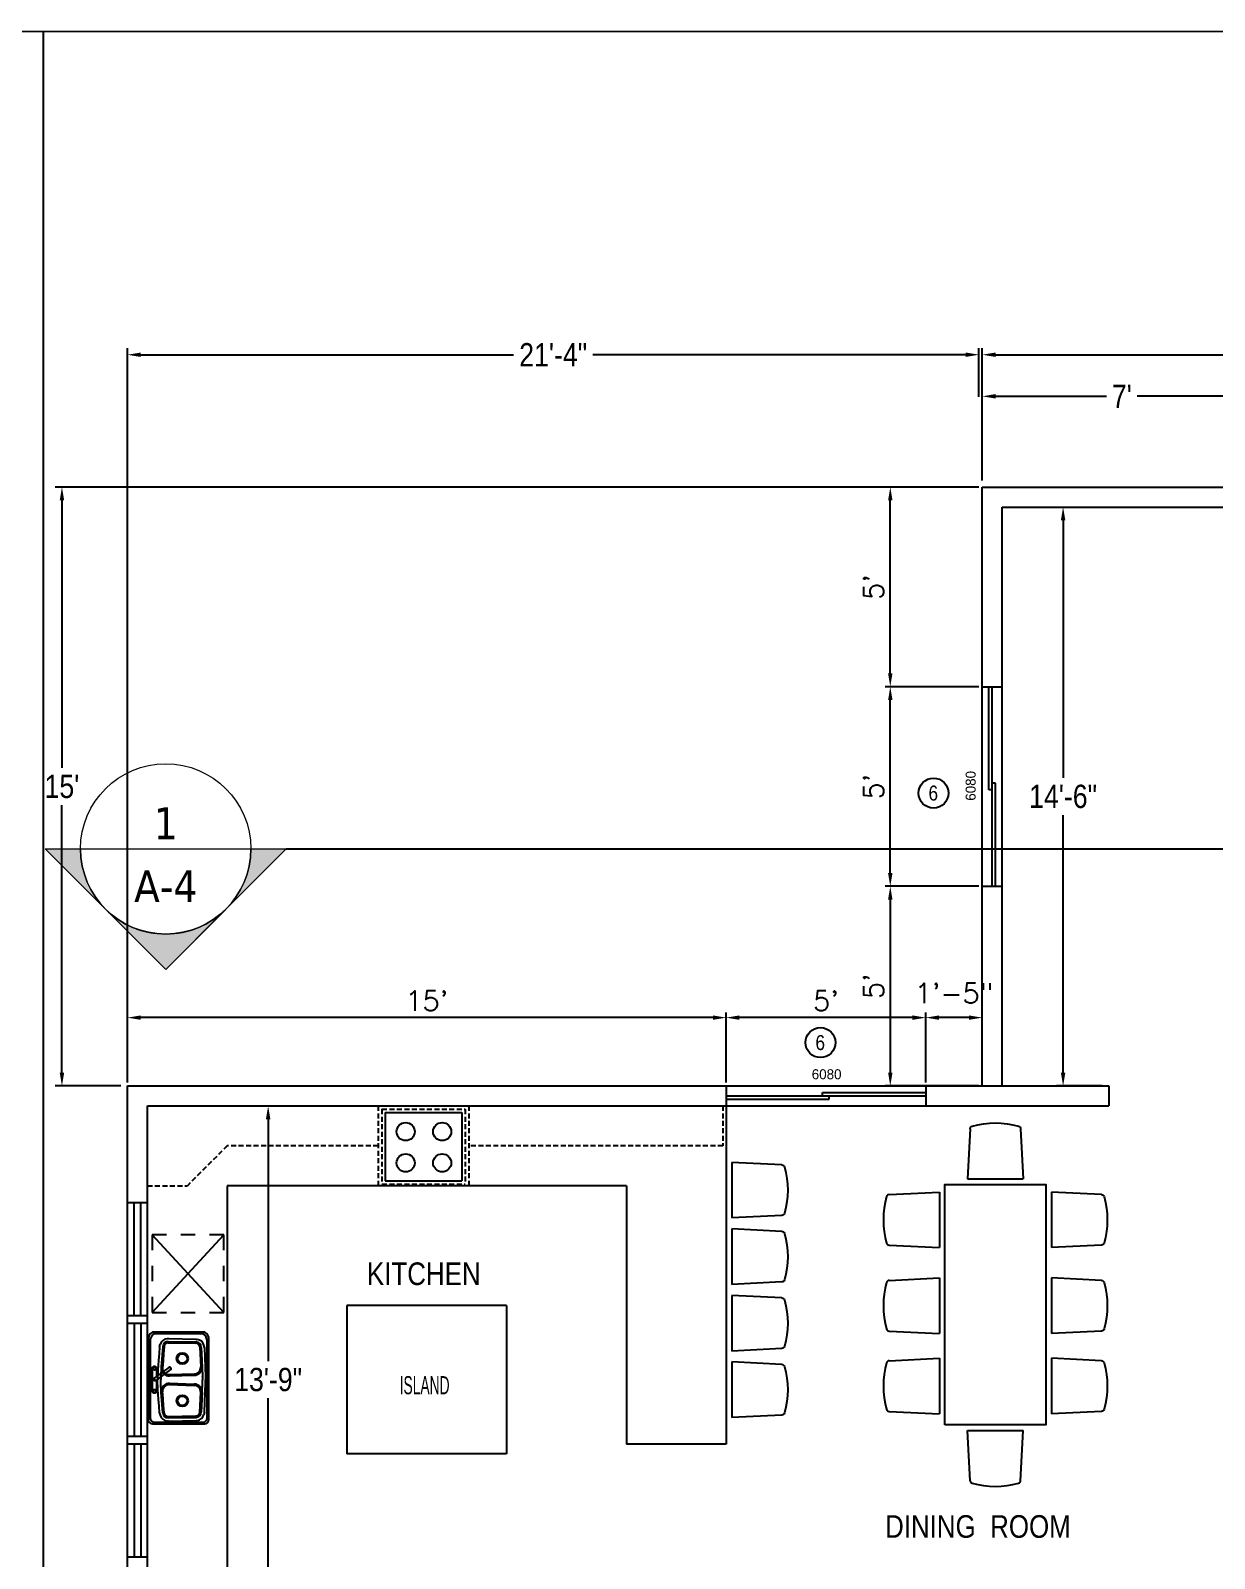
# Model space of a CAD drawing. Header units: inches. Extents: x -1842 to 12195, y -2228 to 2193.
# Drawn here: x 8301.9 to 8657.8, y 1035.6 to 1494.9 of the extents above; entities that cross this region are included whole.
import ezdxf
from ezdxf.enums import TextEntityAlignment as Align

# ---------------------------------------------------------------- set-up
doc = ezdxf.new("R2010")
doc.units = ezdxf.units.IN
doc.header["$LTSCALE"] = 6
doc.header["$MEASUREMENT"] = 0
doc.linetypes.add('ACAD_ISO03W100', pattern=[30, 12, -18])
doc.linetypes.add('HIDDEN', pattern=[0.375, 0.25, -0.125])
for name, color, linetype in [('BUILT-INS', 13, 'Continuous'), ('CABS', 23, 'Continuous'), ('Title Block', 7, 'Continuous'), ('TXT', 4, 'Continuous'), ('windows', 4, 'Continuous')]:
    doc.layers.add(name, color=color, linetype=linetype)
doc.layers.add('S-Structural', color=1, linetype='Continuous', lineweight=20)
doc.styles.add('HS-DESIGN-TTLB', font='GOTHIC.TTF')
doc.styles.add('Roman', font='romans')
doc.styles.get("Standard").update_dxf_attribs({"font": 'ARIALN.TTF'})
doc.styles.add('Tahoma', font='tahoma.ttf')
doc.dimstyles.new('LEADER1', dxfattribs={"dimscale": 0, "dimtxt": 6, "dimasz": 4, "dimexe": 1.5, "dimexo": 1, "dimgap": 1.5, "dimtad": 1, "dimdec": 0, "dimzin": 0, "dimdsep": 46, "dimlunit": 4, "dimtxsty": 'Roman', "dimcen": 0.125, "dimdle": 1.5, "dimclrd": 3, "dimclre": 3, "dimclrt": 3, "dimadec": 0, "dimazin": 0, "dimtfac": 1, "dimtdec": 0, "dimtofl": 0, "dimtmove": 2, "dimatfit": 3, "dimfxl": 1, "dimtolj": 1, "dimtzin": 0, "dimarcsym": 0})
doc.dimstyles.get("Standard").update_dxf_attribs({"dimtxt": 7, "dimasz": 4, "dimexe": 2, "dimexo": 2, "dimgap": 2, "dimtad": 0, "dimtih": 1, "dimtoh": 1, "dimdec": 0, "dimzin": 0, "dimdsep": 46, "dimlunit": 4, "dimtxsty": 'Standard', "dimcen": 0.09, "dimclrd": 3, "dimclre": 3, "dimclrt": 3, "dimadec": 0, "dimazin": 0, "dimtfac": 1, "dimtdec": 0, "dimtofl": 0, "dimtmove": 0, "dimatfit": 3, "dimfxl": 1, "dimtolj": 1, "dimtzin": 0, "dimarcsym": 0})

# ---------------------------------------------------------------- blocks, each defined once
blk = doc.blocks.new('*D419')
at = {"layer": 'Defpoints', "color": 0, "transparency": 16777216}
for p in [(8355.03, 1171.62), (8355.03, 1007.02), (8373.33, 1007.02)]:
    blk.add_point(p, dxfattribs=at)
at = {"layer": 'Title Block', "color": 3, "lineweight": -2, "transparency": 16777216}
for p, q in [((8357.03, 1171.62), (8375.33, 1171.62)), ((8373.33, 1167.62), (8373.33, 1094.9)), ((8373.33, 1011.02), (8373.33, 1083.75)), ((8357.03, 1007.02), (8375.33, 1007.02))]:
    blk.add_line(p, q, dxfattribs=at)
at = {"layer": 'Title Block', "color": 3, "transparency": 16777216}
for points in [[(8372.66, 1167.62), (8374, 1167.62), (8373.33, 1171.62)], [(8372.66, 1011.02), (8374, 1011.02), (8373.33, 1007.02)]]:
    blk.add_solid(points, dxfattribs=at)
at = {"layer": 'Title Block', "color": 3, "transparency": 16777216, "insert": (8373.33, 1089.32), "char_height": 7, "attachment_point": 5}
blk.add_mtext('\\A1;13\'-9"', dxfattribs=at)
blk = doc.blocks.new('*D444')
at = {"layer": 'Defpoints', "color": 0, "transparency": 16777216}
for p in [(8983.83, 1397.42), (8588.03, 1357.62), (8983.83, 1357.62)]:
    blk.add_point(p, dxfattribs=at)
at = {"layer": 'Title Block', "color": 3, "lineweight": -2, "transparency": 16777216}
for p, q in [((8588.03, 1359.62), (8588.03, 1399.42)), ((8592.03, 1397.42), (8779.06, 1397.42)), ((8979.83, 1397.42), (8792.8, 1397.42)), ((8983.83, 1359.62), (8983.83, 1399.42))]:
    blk.add_line(p, q, dxfattribs=at)
at = {"layer": 'Title Block', "color": 3, "transparency": 16777216}
for points in [[(8592.03, 1398.09), (8592.03, 1396.76), (8588.03, 1397.42)], [(8979.83, 1398.09), (8979.83, 1396.76), (8983.83, 1397.42)]]:
    blk.add_solid(points, dxfattribs=at)
at = {"layer": 'Title Block', "color": 3, "transparency": 16777216, "insert": (8785.93, 1397.42), "char_height": 7, "attachment_point": 5}
blk.add_mtext("\\A1;33'", dxfattribs=at)
blk = doc.blocks.new('CHAIR4')
for p, q in [((-448.534042, 225.886409), (0, 248.313112)), ((0, 248.313112), (0, -248.313112)), ((-448.534042, -225.886409), (0, -248.313112))]:
    blk.add_line(p, q)
for centre, radius, start, end in [((267.140783, 0), 767.140783, 164.292464, 195.707536), ((-447.285602, 200.917601), 25, 92.862405, 164.292464), ((-447.285602, -200.917601), 25, 195.707536, 267.137595)]:
    blk.add_arc(centre, radius, start, end)
blk = doc.blocks.new('*D446')
at = {"layer": 'Defpoints', "color": 0, "transparency": 16777216}
for p in [(8594.03, 1351.62), (8612.33, 1177.62), (8626.03, 1177.62)]:
    blk.add_point(p, dxfattribs=at)
at = {"layer": 'Title Block', "color": 3, "lineweight": -2, "transparency": 16777216}
for p, q in [((8596.03, 1351.62), (8614.33, 1351.62)), ((8612.33, 1347.62), (8612.33, 1270.2)), ((8612.33, 1181.62), (8612.33, 1259.05)), ((8624.03, 1177.62), (8610.33, 1177.62))]:
    blk.add_line(p, q, dxfattribs=at)
at = {"layer": 'Title Block', "color": 3, "transparency": 16777216}
for points in [[(8611.66, 1347.62), (8613, 1347.62), (8612.33, 1351.62)], [(8611.66, 1181.62), (8613, 1181.62), (8612.33, 1177.62)]]:
    blk.add_solid(points, dxfattribs=at)
at = {"layer": 'Title Block', "color": 3, "transparency": 16777216, "insert": (8612.33, 1264.62), "char_height": 7, "attachment_point": 5}
blk.add_mtext('\\A1;14\'-6"', dxfattribs=at)
blk = doc.blocks.new('*D439')
at = {"layer": 'Defpoints', "color": 0, "transparency": 16777216}
for p in [(8588.03, 1384.92), (8588.03, 1357.62), (8671.94, 1357.61)]:
    blk.add_point(p, dxfattribs=at)
at = {"layer": 'Title Block', "color": 3, "lineweight": -2, "transparency": 16777216}
for p, q in [((8588.03, 1359.62), (8588.03, 1386.92)), ((8592.03, 1384.92), (8625.37, 1384.92)), ((8667.94, 1384.92), (8634.6, 1384.92)), ((8671.94, 1359.61), (8671.94, 1386.92))]:
    blk.add_line(p, q, dxfattribs=at)
at = {"layer": 'Title Block', "color": 3, "transparency": 16777216}
for points in [[(8592.03, 1385.59), (8592.03, 1384.26), (8588.03, 1384.92)], [(8667.94, 1385.59), (8667.94, 1384.26), (8671.94, 1384.92)]]:
    blk.add_solid(points, dxfattribs=at)
at = {"layer": 'Title Block', "color": 3, "transparency": 16777216, "insert": (8629.99, 1384.92), "char_height": 7, "attachment_point": 5}
blk.add_mtext("\\A1;7'", dxfattribs=at)
blk = doc.blocks.new('AE21A')
for p, q in [((0, 0.5), (0, 0.3)), ((0, 0.5), (0, 0.3)), ((0.2, 0.5), (0, 0.5)), ((0.2, 0.5), (0, 0.5)), ((0.6, 0.5), (0.4, 0.5)), ((0.6, 0.5), (0.4, 0.5)), ((1, 0.5), (0.8, 0.5)), ((1, 0.5), (0.8, 0.5)), ((1, 0.3), (1, 0.5)), ((1, 0.3), (1, 0.5)), ((0, 0.1), (0, -0.1)), ((0, 0.1), (0, -0.1)), ((1, -0.1), (1, 0.1)), ((1, -0.1), (1, 0.1)), ((0, -0.3), (0, -0.5)), ((0, -0.3), (0, -0.5)), ((1, -0.5), (1, -0.3)), ((1, -0.5), (1, -0.3)), ((0, -0.5), (0.2, -0.5)), ((0, -0.5), (0.2, -0.5)), ((0.4, -0.5), (0.6, -0.5)), ((0.4, -0.5), (0.6, -0.5)), ((0.8, -0.5), (1, -0.5)), ((0.8, -0.5), (1, -0.5))]:
    blk.add_line(p, q)
blk = doc.blocks.new('*D422')
at = {"color": 3, "lineweight": -2, "transparency": 16777216}
for p, q in [((8586.03, 1357.62), (8309.33, 1357.62)), ((8311.33, 1353.62), (8311.33, 1273.2)), ((8311.33, 1181.62), (8311.33, 1262.05)), ((8329.03, 1177.62), (8309.33, 1177.62))]:
    blk.add_line(p, q, dxfattribs=at)
at = {"color": 3, "transparency": 16777216}
for points in [[(8310.66, 1353.62), (8312, 1353.62), (8311.33, 1357.62)], [(8310.66, 1181.62), (8312, 1181.62), (8311.33, 1177.62)]]:
    blk.add_solid(points, dxfattribs=at)
at = {"layer": 'Defpoints', "color": 0, "transparency": 16777216}
for p in [(8311.33, 1357.62), (8588.03, 1357.62), (8331.03, 1177.62)]:
    blk.add_point(p, dxfattribs=at)
at = {"color": 3, "transparency": 16777216, "insert": (8311.33, 1267.62), "char_height": 7, "attachment_point": 5}
blk.add_mtext("\\A1;15'", dxfattribs=at)
blk = doc.blocks.new('*D423')
at = {"color": 3, "lineweight": -2, "transparency": 16777216}
for p, q in [((8331.03, 1179.62), (8331.03, 1399.42)), ((8335.03, 1397.42), (8447.12, 1397.42)), ((8583.03, 1397.42), (8470.95, 1397.42)), ((8587.03, 1384.77), (8587.03, 1399.42))]:
    blk.add_line(p, q, dxfattribs=at)
at = {"color": 3, "transparency": 16777216}
for points in [[(8335.03, 1398.09), (8335.03, 1396.76), (8331.03, 1397.42)], [(8583.03, 1398.09), (8583.03, 1396.76), (8587.03, 1397.42)]]:
    blk.add_solid(points, dxfattribs=at)
at = {"layer": 'Defpoints', "color": 0, "transparency": 16777216}
for p in [(8587.03, 1397.42), (8587.03, 1382.77), (8331.03, 1177.62)]:
    blk.add_point(p, dxfattribs=at)
at = {"color": 3, "transparency": 16777216, "insert": (8459.03, 1397.42), "char_height": 7, "attachment_point": 5}
blk.add_mtext('\\A1;21\'-4"', dxfattribs=at)
blk = doc.blocks.new('*D427')
at = {"color": 3, "lineweight": -2, "transparency": 16777216}
for p, q in [((8587.03, 1237.62), (8558.87, 1237.62)), ((8560.37, 1233.62), (8560.37, 1181.62)), ((8587.03, 1177.62), (8558.87, 1177.62))]:
    blk.add_line(p, q, dxfattribs=at)
at = {"color": 3, "transparency": 16777216}
for points in [[(8559.71, 1233.62), (8561.04, 1233.62), (8560.37, 1237.62)], [(8559.71, 1181.62), (8561.04, 1181.62), (8560.37, 1177.62)]]:
    blk.add_solid(points, dxfattribs=at)
at = {"layer": 'Defpoints', "color": 0, "transparency": 16777216}
for p in [(8588.03, 1237.62), (8560.37, 1177.62), (8588.03, 1177.62)]:
    blk.add_point(p, dxfattribs=at)
at = {"color": 3, "transparency": 16777216, "insert": (8555.3, 1207.62), "char_height": 6, "attachment_point": 5, "rotation": 90, "style": 'Roman'}
blk.add_mtext("\\A1;5'", dxfattribs=at)
blk = doc.blocks.new('*D428')
at = {"color": 3, "lineweight": -2, "transparency": 16777216}
for p, q in [((8587.03, 1297.62), (8558.87, 1297.62)), ((8560.37, 1241.62), (8560.37, 1293.62)), ((8587.03, 1237.62), (8558.87, 1237.62))]:
    blk.add_line(p, q, dxfattribs=at)
at = {"color": 3, "transparency": 16777216}
for points in [[(8559.71, 1293.62), (8561.04, 1293.62), (8560.37, 1297.62)], [(8559.71, 1241.62), (8561.04, 1241.62), (8560.37, 1237.62)]]:
    blk.add_solid(points, dxfattribs=at)
at = {"layer": 'Defpoints', "color": 0, "transparency": 16777216}
for p in [(8560.37, 1297.62), (8588.03, 1297.62), (8588.03, 1237.62)]:
    blk.add_point(p, dxfattribs=at)
at = {"color": 3, "transparency": 16777216, "insert": (8555.3, 1267.62), "char_height": 6, "attachment_point": 5, "rotation": 90, "style": 'Roman'}
blk.add_mtext("\\A1;5'", dxfattribs=at)
blk = doc.blocks.new('*D429')
at = {"color": 3, "lineweight": -2, "transparency": 16777216}
for p, q in [((8587.03, 1357.62), (8558.87, 1357.62)), ((8560.37, 1301.62), (8560.37, 1353.62)), ((8587.03, 1297.62), (8558.87, 1297.62))]:
    blk.add_line(p, q, dxfattribs=at)
at = {"color": 3, "transparency": 16777216}
for points in [[(8559.71, 1353.62), (8561.04, 1353.62), (8560.37, 1357.62)], [(8559.71, 1301.62), (8561.04, 1301.62), (8560.37, 1297.62)]]:
    blk.add_solid(points, dxfattribs=at)
at = {"layer": 'Defpoints', "color": 0, "transparency": 16777216}
for p in [(8560.37, 1357.62), (8588.03, 1357.62), (8588.03, 1297.62)]:
    blk.add_point(p, dxfattribs=at)
at = {"color": 3, "transparency": 16777216, "insert": (8555.3, 1327.62), "char_height": 6, "attachment_point": 5, "rotation": 90, "style": 'Roman'}
blk.add_mtext("\\A1;5'", dxfattribs=at)
blk = doc.blocks.new('*D430')
at = {"color": 3, "lineweight": -2, "transparency": 16777216}
for p, q in [((8571.03, 1178.62), (8571.03, 1199.65)), ((8588.03, 1178.62), (8588.03, 1199.65)), ((8584.03, 1198.15), (8575.03, 1198.15))]:
    blk.add_line(p, q, dxfattribs=at)
at = {"color": 3, "transparency": 16777216}
for points in [[(8575.03, 1198.81), (8575.03, 1197.48), (8571.03, 1198.15)], [(8584.03, 1198.81), (8584.03, 1197.48), (8588.03, 1198.15)]]:
    blk.add_solid(points, dxfattribs=at)
at = {"layer": 'Defpoints', "color": 0, "transparency": 16777216}
for p in [(8571.03, 1198.15), (8571.03, 1177.62), (8588.03, 1177.62)]:
    blk.add_point(p, dxfattribs=at)
at = {"color": 3, "transparency": 16777216, "insert": (8579.53, 1205.47), "char_height": 6, "attachment_point": 5, "style": 'Roman'}
blk.add_mtext('\\A1;1\'-5"', dxfattribs=at)
blk = doc.blocks.new('*D431')
at = {"color": 3, "lineweight": -2, "transparency": 16777216}
for p, q in [((8511.03, 1178.62), (8511.03, 1199.65)), ((8571.03, 1178.62), (8571.03, 1199.65)), ((8567.03, 1198.15), (8515.03, 1198.15))]:
    blk.add_line(p, q, dxfattribs=at)
at = {"color": 3, "transparency": 16777216}
for points in [[(8515.03, 1198.81), (8515.03, 1197.48), (8511.03, 1198.15)], [(8567.03, 1198.81), (8567.03, 1197.48), (8571.03, 1198.15)]]:
    blk.add_solid(points, dxfattribs=at)
at = {"layer": 'Defpoints', "color": 0, "transparency": 16777216}
for p in [(8511.03, 1198.15), (8511.03, 1177.62), (8571.03, 1177.62)]:
    blk.add_point(p, dxfattribs=at)
at = {"color": 3, "transparency": 16777216, "insert": (8541.03, 1203.22), "char_height": 6, "attachment_point": 5, "style": 'Roman'}
blk.add_mtext("\\A1;5'", dxfattribs=at)
blk = doc.blocks.new('*D432')
at = {"color": 3, "lineweight": -2, "transparency": 16777216}
for p, q in [((8331.03, 1178.62), (8331.03, 1199.65)), ((8511.03, 1178.62), (8511.03, 1199.65)), ((8507.03, 1198.15), (8335.03, 1198.15))]:
    blk.add_line(p, q, dxfattribs=at)
at = {"color": 3, "transparency": 16777216}
for points in [[(8335.03, 1198.81), (8335.03, 1197.48), (8331.03, 1198.15)], [(8507.03, 1198.81), (8507.03, 1197.48), (8511.03, 1198.15)]]:
    blk.add_solid(points, dxfattribs=at)
at = {"layer": 'Defpoints', "color": 0, "transparency": 16777216}
for p in [(8331.03, 1198.15), (8331.03, 1177.62), (8511.03, 1177.62)]:
    blk.add_point(p, dxfattribs=at)
at = {"color": 3, "transparency": 16777216, "insert": (8421.03, 1203.22), "char_height": 6, "attachment_point": 5, "style": 'Roman'}
blk.add_mtext("\\A1;15'", dxfattribs=at)
blk = doc.blocks.new('*U455')
h = blk.add_hatch(color=256)
edge = h.paths.add_edge_path()
edge.add_line((0.25, 0), (0.3536, 0))
edge.add_line((0.3536, 0), (0, -0.3536))
edge.add_line((0, -0.3536), (-0.3536, 0))
edge.add_line((-0.3536, 0), (-0.25, 0))
edge.add_arc((0, 0), 0.25, 180, 360)
blk.add_line((-0.25, 0), (0.25, 0))
for points in [[(0.25, 0), (0.3536, 0), (0, -0.3536), (-0.3536, 0), (-0.25, 0, 1)], [(-0.1768, -0.1768, 0.414214), (0.1768, -0.1768), (0, -0.3536), (-0.1768, -0.1768)]]:
    blk.add_lwpolyline(points, format="xyb", close=True)
blk.add_circle((0, 0), 0.25)
at = {"style": 'Tahoma', "flags": 8}
blk.add_attdef('VIEWNUMBER', text='', height=0.0938, dxfattribs=at).set_placement((0, 0), align=Align.BOTTOM_CENTER)
blk.add_attdef('SHEETNUMBER', text='', height=0.0938, dxfattribs=at).set_placement((0, -0.0625), align=Align.TOP_CENTER)

msp = doc.modelspace()

# ---------------------------------------------------------------- linework, layer by layer
at = {"color": 1}
msp.add_line((8378.7298224, 1248.8695701), (9003.7336367, 1248.8695701), dxfattribs=at)
msp.add_lwpolyline([(7558.1318748, 1494.6223555, 0.5, 0.5, 0), (9053.1911095, 1494.6223555, 0, 0, 0), (9053.1911095, 368.173134, 0.5, 0.5, 0), (7558.1318748, 368.173134, 0.5, 0.5, 0)], format="xyseb")
at = {"layer": 'BUILT-INS', "linetype": 'HIDDEN'}
for p, q in [((8406.4307156, 1171.623473), (8406.4307156, 1147.623473)), ((8433.6307156, 1171.623473), (8433.6307156, 1147.623473)), ((8510.0307156, 1171.623473), (8510.0307156, 1159.623473)), ((8407.5480398, 1170.5977782), (8432.5133914, 1170.5977782)), ((8407.5480398, 1170.5977782), (8407.5480398, 1148.0977782)), ((8432.5133914, 1170.5977782), (8432.5133914, 1148.0977782)), ((8361.0307156, 1159.623473), (8349.0307156, 1147.623473)), ((8406.4307156, 1159.623473), (8361.0307156, 1159.623473)), ((8510.0307156, 1159.623473), (8433.6307156, 1159.623473)), ((8337.0307156, 1147.623473), (8349.0307156, 1147.623473)), ((8407.5480398, 1148.0977782), (8432.5133914, 1148.0977782))]:
    msp.add_line(p, q, dxfattribs=at)
at = {"layer": 'BUILT-INS'}
for p, q in [((8408.5480398, 1169.5977782), (8431.5133914, 1169.5977782)), ((8408.5480398, 1169.5977782), (8408.5480398, 1149.0977782)), ((8431.5133914, 1169.5977782), (8431.5133914, 1149.0977782)), ((8408.5480398, 1149.0977782), (8431.5133914, 1149.0977782)), ((8339.0325119, 1103.060723), (8338.5060119, 1103.587223)), ((8354.3010119, 1103.587223), (8338.5060119, 1103.587223)), ((8354.3010119, 1103.587223), (8338.5060119, 1103.587223)), ((8339.0325119, 1103.060723), (8338.5060119, 1103.587223)), ((8353.7745119, 1103.060723), (8339.0325119, 1103.060723)), ((8353.7745119, 1103.060723), (8339.0325119, 1103.060723)), ((8353.7745119, 1103.060723), (8354.3010119, 1103.587223)), ((8353.7745119, 1103.060723), (8354.3010119, 1103.587223)), ((8337.2910119, 1101.372223), (8337.2910119, 1077.274723)), ((8337.8175119, 1100.845723), (8337.2910119, 1101.372223)), ((8337.8175119, 1100.845723), (8337.2910119, 1101.372223)), ((8337.2910119, 1101.372223), (8337.2910119, 1077.274723)), ((8337.8175119, 1100.845723), (8337.2910119, 1101.372223)), ((8337.8175119, 1100.845723), (8337.2910119, 1101.372223)), ((8337.8175119, 1100.845723), (8337.8175119, 1077.801223)), ((8337.8175119, 1100.845723), (8337.8175119, 1077.801223)), ((8340.6899323, 1099.2597778), (8340.5234837, 1097.0605071)), ((8340.6899323, 1099.2597778), (8340.5234837, 1097.0605071)), ((8340.6899323, 1099.2597778), (8340.8760468, 1099.8929467)), ((8340.6899323, 1099.2597778), (8340.8760468, 1099.8929467)), ((8341.6591604, 1099.3138988), (8341.1783857, 1093.0419854)), ((8341.6591604, 1099.3138988), (8341.1783857, 1093.0419854)), ((8342.0630289, 1099.2836437), (8341.6591604, 1099.3138988)), ((8342.0630289, 1099.2836437), (8341.6591604, 1099.3138988)), ((8342.0630289, 1099.2836437), (8341.8984037, 1097.086078)), ((8342.0630289, 1099.2836437), (8341.8984037, 1097.086078)), ((8343.3228138, 1101.654154), (8343.0175596, 1101.6302307)), ((8343.3228138, 1101.654154), (8343.0175596, 1101.6302307)), ((8343.2971052, 1100.4048684), (8343.3046665, 1100.8097979)), ((8343.2971052, 1100.4048684), (8343.3046665, 1100.8097979)), ((8343.2971052, 1100.4048684), (8351.6160765, 1100.249529)), ((8343.2971052, 1100.4048684), (8351.6160765, 1100.249529)), ((8343.3046665, 1100.8097979), (8351.6236371, 1100.6544585)), ((8343.3046665, 1100.8097979), (8351.6236371, 1100.6544585)), ((8343.3228138, 1101.654154), (8351.6417843, 1101.4988139)), ((8343.3228138, 1101.654154), (8351.6417843, 1101.4988139)), ((8351.6160765, 1100.249529), (8351.6236371, 1100.6544585)), ((8351.6160765, 1100.249529), (8351.6236371, 1100.6544585)), ((8351.6417843, 1101.4988139), (8352.0275719, 1101.4373616)), ((8351.6417843, 1101.4988139), (8352.0275719, 1101.4373616)), ((8352.8073816, 1099.0842913), (8353.2120446, 1099.100808)), ((8352.8073816, 1099.0842913), (8353.2120446, 1099.100808)), ((8352.8073816, 1099.0842913), (8353.0496996, 1093.1475041)), ((8352.8073816, 1099.0842913), (8353.0496996, 1093.1475041)), ((8353.4544104, 1093.1628552), (8353.2120446, 1099.100808)), ((8353.4544104, 1093.1628552), (8353.2120446, 1099.100808)), ((8353.2120446, 1098.9733335), (8353.4544104, 1093.0353806)), ((8353.2120446, 1098.9733335), (8353.4544104, 1093.0353806)), ((8354.1832363, 1099.0129733), (8353.978576, 1099.7164364)), ((8354.1832363, 1099.0129733), (8353.978576, 1099.7164364)), ((8354.1832363, 1099.0129733), (8354.4257154, 1093.0722227)), ((8354.1832363, 1099.0129733), (8354.4257154, 1093.0722227)), ((8354.9895119, 1100.845723), (8355.5160119, 1101.372223)), ((8354.9895119, 1100.845723), (8355.5160119, 1101.372223)), ((8354.9895119, 1077.801223), (8354.9895119, 1100.845723)), ((8355.5160119, 1077.274723), (8355.5160119, 1101.372223)), ((8340.2695576, 1093.5431137), (8340.1792264, 1092.1998737)), ((8340.2695576, 1093.5431137), (8340.1792264, 1092.1998737)), ((8340.3838219, 1095.1589641), (8340.2695576, 1093.5431137)), ((8340.3838219, 1095.1589641), (8340.2695576, 1093.5431137)), ((8340.5234837, 1097.0605071), (8340.3838219, 1095.1589641)), ((8340.5234837, 1097.0605071), (8340.3838219, 1095.1589641)), ((8341.6552951, 1093.5781875), (8341.5822015, 1093.0110312)), ((8341.6552951, 1093.5781875), (8341.5822015, 1093.0110312)), ((8341.7633564, 1095.1885307), (8341.6552951, 1093.5781875)), ((8341.7633564, 1095.1885307), (8341.6552951, 1093.5781875)), ((8341.8984037, 1097.086078), (8341.7633564, 1095.1885307)), ((8341.8984037, 1097.086078), (8341.7633564, 1095.1885307)), ((8353.0497474, 1093.1463385), (8353.4544104, 1093.1628552)), ((8353.0497474, 1093.1463385), (8353.4544104, 1093.1628552)), ((8338.5486779, 1085.8145177), (8338.5486779, 1092.8039203)), ((8343.5115949, 1092.9877691), (8339.0640578, 1089.769505)), ((8343.5115949, 1092.9877691), (8339.0640578, 1089.769505)), ((8343.9859639, 1092.3322064), (8339.5384269, 1089.1139423)), ((8343.9859639, 1092.3322064), (8339.5384269, 1089.1139423)), ((8339.7309484, 1092.8039203), (8339.7309484, 1090.2520709)), ((8339.7309484, 1092.8039203), (8339.7309484, 1090.2520709)), ((8339.7309484, 1089.253252), (8339.7309484, 1085.8145177)), ((8340.1113517, 1091.1158426), (8340.0644324, 1090.2767944)), ((8340.1113517, 1091.1158426), (8340.0644324, 1090.2767944)), ((8340.0644324, 1090.2767944), (8340.0734639, 1089.6372743)), ((8340.0644324, 1090.2767944), (8340.0734639, 1089.6372743)), ((8340.0644324, 1088.242677), (8340.0734639, 1088.8821972)), ((8340.0734639, 1089.6372743), (8340.0734639, 1089.2429136)), ((8340.0734639, 1089.6372743), (8340.0734639, 1089.2429136)), ((8340.0734639, 1088.8821972), (8340.0734639, 1089.2765578)), ((8340.0734639, 1088.8821972), (8340.0734639, 1089.2765578)), ((8340.1792264, 1092.1998737), (8340.1113517, 1091.1158426)), ((8340.1792264, 1092.1998737), (8340.1113517, 1091.1158426)), ((8341.0374206, 1089.6562947), (8341.026028, 1089.2973076)), ((8341.0374206, 1089.6562947), (8341.026028, 1089.2973076)), ((8341.0374206, 1088.8631759), (8341.026028, 1089.2221631)), ((8341.0374206, 1088.8631759), (8341.026028, 1089.2221631)), ((8341.0630871, 1090.241604), (8341.0374206, 1089.6562947)), ((8341.0630871, 1090.241604), (8341.0374206, 1089.6562947)), ((8341.0630871, 1088.2778667), (8341.0374206, 1088.8631759)), ((8341.1055684, 1091.0653812), (8341.0630871, 1090.241604)), ((8341.1055684, 1091.0653812), (8341.0630871, 1090.241604)), ((8341.167407, 1092.1397733), (8341.1055684, 1091.0653812)), ((8341.167407, 1092.1397733), (8341.1055684, 1091.0653812)), ((8341.1783857, 1093.0419854), (8341.167407, 1092.1397733)), ((8341.1783857, 1093.0419854), (8341.167407, 1092.1397733)), ((8341.5822015, 1093.0110312), (8341.1783857, 1093.0419854)), ((8341.5822015, 1093.0110312), (8341.1783857, 1093.0419854)), ((8343.6578443, 1090.8320486), (8351.0829985, 1091.0395447)), ((8343.6578443, 1090.8320486), (8351.0829985, 1091.0395447)), ((8343.6578443, 1090.8320486), (8343.6691576, 1090.4272065)), ((8343.6578443, 1090.8320486), (8343.6691576, 1090.4272065)), ((8343.6691576, 1090.4272065), (8351.0943118, 1090.6347026)), ((8343.6691576, 1090.4272065), (8351.0943118, 1090.6347026)), ((8351.0829985, 1091.0395447), (8351.0943118, 1090.6347026)), ((8351.0829985, 1091.0395447), (8351.0943118, 1090.6347026)), ((8353.4544104, 1093.0353806), (8353.5547937, 1090.1709857)), ((8353.4544104, 1093.0353806), (8353.5547937, 1090.1709857)), ((8353.5547937, 1090.1709857), (8353.5547937, 1089.2597357)), ((8353.5547937, 1090.1709857), (8353.5547937, 1089.2597357)), ((8353.5547937, 1088.3484857), (8353.5547937, 1089.2597357)), ((8353.5547937, 1088.3484857), (8353.5547937, 1089.2597357)), ((8354.4257154, 1093.0722227), (8354.5267937, 1090.1880119)), ((8354.4257154, 1093.0722227), (8354.5267937, 1090.1880119)), ((8354.5267937, 1090.1880119), (8354.5267937, 1089.2597357)), ((8354.5267937, 1090.1880119), (8354.5267937, 1089.2597357)), ((8354.5267937, 1088.3314587), (8354.5267937, 1089.2597357)), ((8354.5267937, 1088.3314587), (8354.5267937, 1089.2597357)), ((8340.1113517, 1087.403628), (8340.0644324, 1088.242677)), ((8340.1792264, 1086.3195977), (8340.1113517, 1087.403628)), ((8340.2695576, 1084.9763569), (8340.1792264, 1086.3195977)), ((8340.3838219, 1083.3605065), (8340.2695576, 1084.9763569)), ((8341.1055684, 1087.4540894), (8341.0630871, 1088.2778667)), ((8341.167407, 1086.3796973), (8341.1055684, 1087.4540894)), ((8341.1783857, 1085.6049606), (8341.167407, 1086.3796973)), ((8341.5822015, 1085.6359148), (8341.1783857, 1085.6049606)), ((8341.6591604, 1079.3330472), (8341.1783857, 1085.6049606)), ((8341.6552951, 1085.0687585), (8341.5822015, 1085.6359148)), ((8341.7633564, 1083.4584153), (8341.6552951, 1085.0687585)), ((8343.6578443, 1087.8148974), (8343.6691576, 1088.2197395)), ((8343.6578443, 1087.8148974), (8351.0829985, 1087.6074013)), ((8343.6691576, 1088.2197395), (8351.0943118, 1088.0122434)), ((8351.0829985, 1087.6074013), (8351.0943118, 1088.0122434)), ((8352.8073816, 1079.5626547), (8353.0496996, 1085.4994419)), ((8353.0497474, 1085.5006075), (8353.4544104, 1085.4840908)), ((8353.4544104, 1085.4840908), (8353.2120446, 1079.546138)), ((8353.2120446, 1079.546138), (8353.4544104, 1085.4840908)), ((8353.4544104, 1085.4840908), (8353.5547937, 1088.3484857)), ((8354.1832363, 1079.5064974), (8354.4257154, 1085.4472488)), ((8354.4257154, 1085.4472488), (8354.5267937, 1088.3314587)), ((8340.5234837, 1081.4589635), (8340.3838219, 1083.3605065)), ((8340.6899323, 1079.2596928), (8340.5234837, 1081.4589635)), ((8342.0630289, 1079.3633023), (8341.6591604, 1079.3330472)), ((8341.8984037, 1081.560868), (8341.7633564, 1083.4584153)), ((8342.0630289, 1079.3633023), (8341.8984037, 1081.560868)), ((8352.8073816, 1079.5626547), (8353.2120446, 1079.546138)), ((8354.1832363, 1079.5064974), (8353.978576, 1078.8030351)), ((8337.8175119, 1077.801223), (8337.2910119, 1077.274723)), ((8337.8175119, 1077.801223), (8337.2910119, 1077.274723)), ((8339.0325119, 1076.586223), (8338.5060119, 1076.059723)), ((8338.5060119, 1076.059723), (8354.3010119, 1076.059723)), ((8339.0325119, 1076.586223), (8353.7745119, 1076.586223)), ((8340.6899323, 1079.2596928), (8340.8760468, 1078.6265247)), ((8343.3228138, 1076.8653174), (8343.0175596, 1076.88924)), ((8343.2971052, 1078.2420777), (8351.6160765, 1078.397417)), ((8343.2971052, 1078.2420777), (8343.3046665, 1077.8371481)), ((8343.3046665, 1077.8371481), (8351.6236371, 1077.9924875)), ((8343.3228138, 1076.8653174), (8351.6417843, 1077.0206568)), ((8351.6160765, 1078.397417), (8351.6236371, 1077.9924875)), ((8351.6417843, 1077.0206568), (8352.0275719, 1077.0821091)), ((8353.7745119, 1076.586223), (8354.3010119, 1076.059723)), ((8354.9895119, 1077.801223), (8355.5160119, 1077.274723))]:
    msp.add_line(p, q, dxfattribs=at)
for centre, radius in [((8414.6732977, 1163.876408), 2.7134894), ((8425.6450823, 1163.876408), 2.7134894), ((8414.6732977, 1154.4667849), 2.7134894), ((8425.6450823, 1154.4667849), 2.7134894), ((8339.1398131, 1092.8039203), 0.5911352), ((8339.1398131, 1092.8039203), 0.5911352), ((8339.1398131, 1092.8039203), 0.3974158), ((8339.1398131, 1092.8039203), 0.3974158), ((8347.5304187, 1095.6647103), 1.72125), ((8347.5304187, 1095.6647103), 1.72125), ((8347.5304187, 1095.6647103), 1.4175), ((8347.5304187, 1095.6647103), 1.4175), ((8339.1398131, 1085.8145177), 0.5911352), ((8339.1398131, 1085.8145177), 0.3974158), ((8347.5304187, 1082.9822357), 1.72125), ((8347.5304187, 1082.9822357), 1.4175)]:
    msp.add_circle(centre, radius, dxfattribs=at)
for centre, radius, start, end in [((8339.7080931, 1101.4871085), 2.4198099, 119.786321181, 182.721258907), ((8339.7080931, 1101.4871085), 2.4198099, 119.786321181, 182.721258907), ((8340.2345931, 1100.9606085), 2.4198099, 119.786321181, 182.721258907), ((8340.2345931, 1100.9606085), 2.4198099, 119.786321181, 182.721258907), ((8352.5724307, 1100.9606085), 2.4198099, 357.278741093, 60.213678819), ((8352.5724307, 1100.9606085), 2.4198099, 357.278741093, 60.213678819), ((8352.5724307, 1100.9606085), 2.4198099, 357.278741093, 60.213678819), ((8352.5724307, 1100.9606085), 2.4198099, 357.278741093, 60.213678819), ((8353.0989307, 1101.4871085), 2.4198099, 357.278741093, 60.213678819), ((8353.0989307, 1101.4871085), 2.4198099, 357.278741093, 60.213678819), ((8343.2074155, 1099.2076592), 2.43, 94.481097, 163.619721), ((8343.2074155, 1099.2076592), 2.43, 94.481097, 163.619721), ((8343.2744211, 1099.1900806), 1.62, 88.930243, 175.616558), ((8343.2744211, 1099.1900806), 1.62, 88.930243, 175.616558), ((8343.2744211, 1099.1900806), 1.215, 88.930243, 175.616558), ((8343.2744211, 1099.1900806), 1.215, 88.930243, 175.616558), ((8351.5933925, 1099.0347404), 1.215, 2.337306, 88.930243), ((8351.5933925, 1099.0347404), 1.215, 2.337306, 88.930243), ((8351.5933925, 1099.0347404), 1.62, 2.337306, 88.930243), ((8351.5933925, 1099.0347404), 1.62, 2.337306, 88.930243), ((8351.6453159, 1099.0376159), 2.43, 16.221411, 80.949388), ((8351.6453159, 1099.0376159), 2.43, 16.221411, 80.949388), ((8351.0264322, 1093.0637541), 2.025, 271.600712, 2.337306), ((8351.0264322, 1093.0637541), 2.025, 271.600712, 2.337306), ((8351.0264322, 1093.0637541), 2.43, 271.600712, 2.337306), ((8351.0264322, 1093.0637541), 2.43, 271.600712, 2.337306), ((8339.3012423, 1089.4417236), 0.404595, 125.88972111, 305.88972111), ((8339.3012423, 1089.4417236), 0.404595, 125.88972111, 305.88972111), ((8343.601278, 1092.856258), 2.43, 175.616558, 271.600712), ((8343.601278, 1092.856258), 2.43, 175.616558, 271.600712), ((8343.601278, 1092.856258), 2.025, 175.616558, 271.600712), ((8343.601278, 1092.856258), 2.025, 175.616558, 271.600712), ((8343.7487794, 1092.6599877), 0.404595, 305.88972111, 125.88972111), ((8343.7487794, 1092.6599877), 0.404595, 305.88972111, 125.88972111), ((8351.9501351, 1090.2945488), 1.62, 0, 2.337306), ((8351.9501351, 1090.2945488), 1.62, 0, 2.337306), ((8343.601278, 1085.790688), 2.43, 88.399288, 184.383442), ((8343.601278, 1085.790688), 2.025, 88.399288, 184.383442), ((8351.0264322, 1085.5831919), 2.025, 357.662694, 88.399288), ((8351.0264322, 1085.5831919), 2.43, 357.662694, 88.399288), ((8351.9501351, 1088.3523972), 1.62, 357.662694, 0), ((8343.2744211, 1079.4568654), 1.215, 184.383442, 271.069757), ((8351.5933925, 1079.6122056), 1.215, 271.069757, 357.662694), ((8351.5933925, 1079.6122056), 1.62, 271.069757, 357.662694), ((8338.5060119, 1077.274723), 1.215, 180, 270), ((8339.0325119, 1077.801223), 1.215, 180, 270), ((8343.2074155, 1079.3118123), 2.43, 196.380279, 265.518903), ((8343.2744211, 1079.4568654), 1.62, 184.383442, 271.069757), ((8351.6453159, 1079.4818547), 2.43, 279.050612, 343.778589), ((8353.7745119, 1077.801223), 1.215, 270, 0), ((8354.3010119, 1077.274723), 1.215, 270, 0)]:
    msp.add_arc(centre, radius, start, end, dxfattribs=at)
msp.add_point((8339.1135119, 1089.323473), dxfattribs=at)
msp.add_point((8339.1135119, 1089.323473), dxfattribs=at)
msp.add_point((8339.1135119, 1089.323473), dxfattribs=at)
msp.add_point((8339.1135119, 1089.323473), dxfattribs=at)
msp.add_point((8339.1135119, 1089.323473), dxfattribs=at)
msp.add_point((8339.1135119, 1089.323473), dxfattribs=at)
at = {"layer": 'CABS'}
for p, q in [((8511.0307156, 1171.623473), (8511.0307156, 1069.923473)), ((8481.0307156, 1147.623473), (8361.0307156, 1147.623473)), ((8361.0307156, 1147.623473), (8361.0307156, 1031.023473)), ((8481.0307156, 1147.623473), (8481.0307156, 1069.923473)), ((8359.9553363, 1109.5503121), (8338.4093363, 1132.8918121)), ((8445.0307156, 1111.623473), (8397.0307156, 1111.623473)), ((8397.0307156, 1111.623473), (8397.0307156, 1067.023473)), ((8445.0307156, 1111.623473), (8445.0307156, 1067.023473)), ((8445.0307156, 1067.023473), (8397.0307156, 1067.023473)), ((8511.0307156, 1069.923473), (8481.0307156, 1069.923473))]:
    msp.add_line(p, q, dxfattribs=at)
at = {"layer": 'CABS', "linetype": 'ACAD_ISO03W100'}
msp.add_line((8338.4093363, 1109.5503121), (8359.9553363, 1132.8918121), dxfattribs=at)
at = {"layer": 'CABS'}
msp.add_lwpolyline([(8576.8173267, 1075.7239312), (8576.8173267, 1147.97894), (8607.1094637, 1147.97894), (8607.1094637, 1075.7239312)], close=True, dxfattribs=at)
at = {"layer": 'Title Block'}
for p, q in [((8305.6614922, 1494.6223555), (8305.6614922, 368.173134)), ((8588.0307156, 1357.623473), (8983.8307156, 1357.623473)), ((8588.0307156, 1177.623473), (8588.0307156, 1357.623473)), ((8594.0307156, 1351.623473), (8977.8307156, 1351.623473)), ((8594.0307156, 1177.623473), (8594.0307156, 1351.623473)), ((8588.0307156, 1297.623473), (8594.0307156, 1297.623473)), ((8588.0307156, 1237.623473), (8594.0307156, 1237.623473)), ((8331.0307156, 1177.623473), (8626.0307156, 1177.623473)), ((8331.0307156, 851.023473), (8331.0307156, 1177.623473)), ((8511.0307156, 1177.623473), (8511.0307156, 1171.623473)), ((8571.0307156, 1177.623473), (8571.0307156, 1171.623473)), ((8626.0307156, 1177.623473), (8626.0307156, 1171.623473)), ((8626.0307156, 1177.623473), (8626.0307156, 1171.623473)), ((8337.0307156, 1171.623473), (8626.0307156, 1171.623473)), ((8337.0307156, 859.023473), (8337.0307156, 1171.623473)), ((8331.0307156, 1142.623473), (8337.0307156, 1142.623473)), ((8331.0307156, 1108.623473), (8337.0307156, 1108.623473)), ((8331.0307156, 1106.323473), (8337.0307156, 1106.323473)), ((8331.0307156, 1106.323473), (8337.0307156, 1106.323473)), ((8331.0307156, 1072.323473), (8337.0307156, 1072.323473)), ((8331.0307156, 1070.023473), (8337.0307156, 1070.023473)), ((8331.0307156, 1036.023473), (8337.0307156, 1036.023473))]:
    msp.add_line(p, q, dxfattribs=at)
at = {"layer": 'TXT'}
for p, q in [((8590.0307156, 1266.623473), (8590.0307156, 1297.623473)), ((8591.0307156, 1237.623473), (8591.0307156, 1297.623473)), ((8592.0307156, 1268.623473), (8591.0307156, 1268.623473)), ((8592.0307156, 1237.623473), (8592.0307156, 1268.623473)), ((8591.0307156, 1266.623473), (8590.0307156, 1266.623473)), ((8511.0307156, 1174.623473), (8571.0307156, 1174.623473)), ((8511.0307156, 1173.623473), (8542.0307156, 1173.623473)), ((8540.0307156, 1175.623473), (8571.0307156, 1175.623473)), ((8540.0307156, 1174.623473), (8540.0307156, 1175.623473)), ((8542.0307156, 1173.623473), (8542.0307156, 1174.623473)), ((8333.0307156, 1108.623473), (8333.0307156, 1142.623473)), ((8335.0307156, 1108.623473), (8335.0307156, 1142.623473)), ((8333.0307156, 1106.323473), (8333.0307156, 1072.323473)), ((8335.0307156, 1106.323473), (8335.0307156, 1072.323473)), ((8333.0307156, 1070.023473), (8333.0307156, 1036.023473)), ((8335.0307156, 1070.023473), (8335.0307156, 1036.023473))]:
    msp.add_line(p, q, dxfattribs=at)
at = {"layer": 'windows'}
for centre in [(8573.3737051, 1265.6456337), (8539.3737051, 1190.6456337)]:
    msp.add_circle(centre, 4.5, dxfattribs=at)

# ---------------------------------------------------------------- block references
at = {"layer": 'CABS'}
for name, p, xscale, yscale, zscale, rotation in [('CHAIR4', (8591.9633952, 1149.6618365), -0.03365793000000001, 0.03365793000000001, 0.03365793000000001, 90), ('AE21A', (8349.1823363, 1132.8918121), 23.3415, 21.546, 30.5235, 270), ('CHAIR4', (8591.9633952, 1074.0410347), 0.03365793000000001, 0.03365793000000001, 0.03365793000000001, 90)]:
    msp.add_blockref(name, p, dxfattribs=dict(at, xscale=xscale, yscale=yscale, zscale=zscale, rotation=rotation))
at = {"layer": 'CABS', "yscale": 0.03365793000000001, "zscale": 0.03365793000000001}
for p, xscale in [((8512.7136121, 1146.2907934), -0.03365793000000001), ((8575.1344302, 1137.3571091), 0.03365793000000001), ((8608.7923602, 1137.3571091), -0.03365793000000001), ((8512.7136121, 1126.2907934), -0.03365793000000001), ((8575.1344302, 1111.5444961), 0.03365793000000001), ((8608.7923602, 1111.5444961), -0.03365793000000001), ((8512.7136121, 1106.2907934), -0.03365793000000001), ((8512.7136121, 1086.2907934), -0.03365793000000001), ((8575.1344302, 1087.394666), 0.03365793000000001), ((8608.7923602, 1087.394666), -0.03365793000000001)]:
    msp.add_blockref('CHAIR4', p, dxfattribs=dict(at, xscale=xscale))
at = {"layer": 'S-Structural'}
ref = msp.add_blockref('*U455', (8342.5259552, 1248.8695701), dxfattribs=dict(at, xscale=102.4, yscale=102.4, zscale=102.4))
ref.add_attrib('VIEWNUMBER', '1', dxfattribs={"layer": '0', "height": 9.6, "style": 'Tahoma'}).set_placement((8342.5259552, 1248.8695701), align=Align.BOTTOM_CENTER)
ref.add_attrib('SHEETNUMBER', 'A-4', dxfattribs={"layer": '0', "height": 9.6, "style": 'Tahoma'}).set_placement((8342.5259552, 1242.4695701), align=Align.TOP_CENTER)

# ---------------------------------------------------------------- texts
at = {"char_height": 6.8007744}
for s, insert, width, attachment_point in [('\\A1;KITCHEN', (8437.2109844, 1124.555015), 110.476910075, 3), ('\\A1;DINING  ROOM', (8558.8069507, 1048.5837663), 125.783948551, 1)]:
    msp.add_mtext(s, dxfattribs=dict(at, insert=insert, width=width, attachment_point=attachment_point))
at = {"layer": 'CABS', "width": 0.667387}
msp.add_text('ISLAND', height=5.44061952, dxfattribs=at).set_placement((8412.8543613, 1084.9288421))
at = {"layer": 'Title Block', "insert": (8583.0222709, 1263.3507095), "char_height": 3.0096, "width": 43.611515527, "attachment_point": 1, "rotation": 90, "style": 'HS-DESIGN-TTLB'}
msp.add_mtext('6080', dxfattribs=at)
at = {"layer": 'Title Block', "insert": (8536.7579521, 1182.6319177), "char_height": 3.0096, "width": 43.611515527, "attachment_point": 1, "style": 'HS-DESIGN-TTLB'}
msp.add_mtext('6080', dxfattribs=at)
at = {"layer": 'windows', "char_height": 4.5, "attachment_point": 1}
for insert in [(8571.8737051, 1267.8956337), (8537.8737051, 1192.8956337)]:
    msp.add_mtext_dynamic_manual_height_columns('6', width=3.5, gutter_width=30, heights=[0], dxfattribs=dict(at, insert=insert))

# ---------------------------------------------------------------- dimensions: what is measured, and where the dimension line sits
dim = msp.add_linear_dim(base=(8587.0307156, 1397.423473), p1=(8331.0307156, 1177.623473), p2=(8587.0307156, 1382.773473), dimstyle='Standard')
dim.commit()
dim.dimension.update_dxf_attribs({"geometry": '*D423', "text_midpoint": (8459.0307156, 1397.423473)})
dim = msp.add_linear_dim(base=(8311.3307156, 1357.623473), p1=(8331.0307156, 1177.623473), p2=(8588.0307156, 1357.623473), angle=90, dimstyle='Standard')
dim.commit()
dim.dimension.update_dxf_attribs({"geometry": '*D422', "text_midpoint": (8311.3307156, 1267.623473)})
for p1, p2, distance, picture, middle in [((8588.0307156, 1297.623473), (8588.0307156, 1357.623473), 27.6570105, '*D429', (8555.3022765, 1327.623473)), ((8588.0307156, 1237.623473), (8588.0307156, 1297.623473), 27.6570105, '*D428', (8555.3022765, 1267.623473)), ((8588.0307156, 1237.623473), (8588.0307156, 1177.623473), -27.6570105, '*D427', (8555.3022765, 1207.623473)), ((8588.0307156, 1177.623473), (8571.0307156, 1177.623473), -20.5221607, '*D430', (8579.5307156, 1205.4670622)), ((8511.0307156, 1177.623473), (8331.0307156, 1177.623473), -20.5221607, '*D432', (8421.0307156, 1203.2170622)), ((8571.0307156, 1177.623473), (8511.0307156, 1177.623473), -20.5221607, '*D431', (8541.0307156, 1203.2170622))]:
    dim = msp.add_aligned_dim(p1=p1, p2=p2, distance=distance, dimstyle='LEADER1', override={"dimscale": 1})
    dim.commit()
    dim.dimension.update_dxf_attribs({"geometry": picture, "text_midpoint": middle})
at = {"layer": 'Title Block'}
for base, p1, p2, picture, middle in [((8983.8307156, 1397.423473), (8588.0307156, 1357.623473), (8983.8307156, 1357.623473), '*D444', (8785.9307156, 1397.423473)), ((8588.0307156, 1384.923473), (8671.9403505, 1357.6094209), (8588.0307156, 1357.623473), '*D439', (8629.985533, 1384.923473))]:
    dim = msp.add_linear_dim(base=base, p1=p1, p2=p2, dimstyle='Standard', dxfattribs=at)
    dim.commit()
    dim.dimension.update_dxf_attribs({"geometry": picture, "text_midpoint": middle})
for base, p1, p2, picture, middle in [((8612.3307156, 1177.623473), (8594.0307156, 1351.623473), (8626.0307156, 1177.623473), '*D446', (8612.3307156, 1264.623473)), ((8373.3307156, 1007.023473), (8355.0307156, 1171.623473), (8355.0307156, 1007.023473), '*D419', (8373.3307156, 1089.323473))]:
    dim = msp.add_linear_dim(base=base, p1=p1, p2=p2, angle=90, dimstyle='Standard', dxfattribs=at)
    dim.commit()
    dim.dimension.update_dxf_attribs({"geometry": picture, "text_midpoint": middle})

doc.saveas('drawing.dxf')
